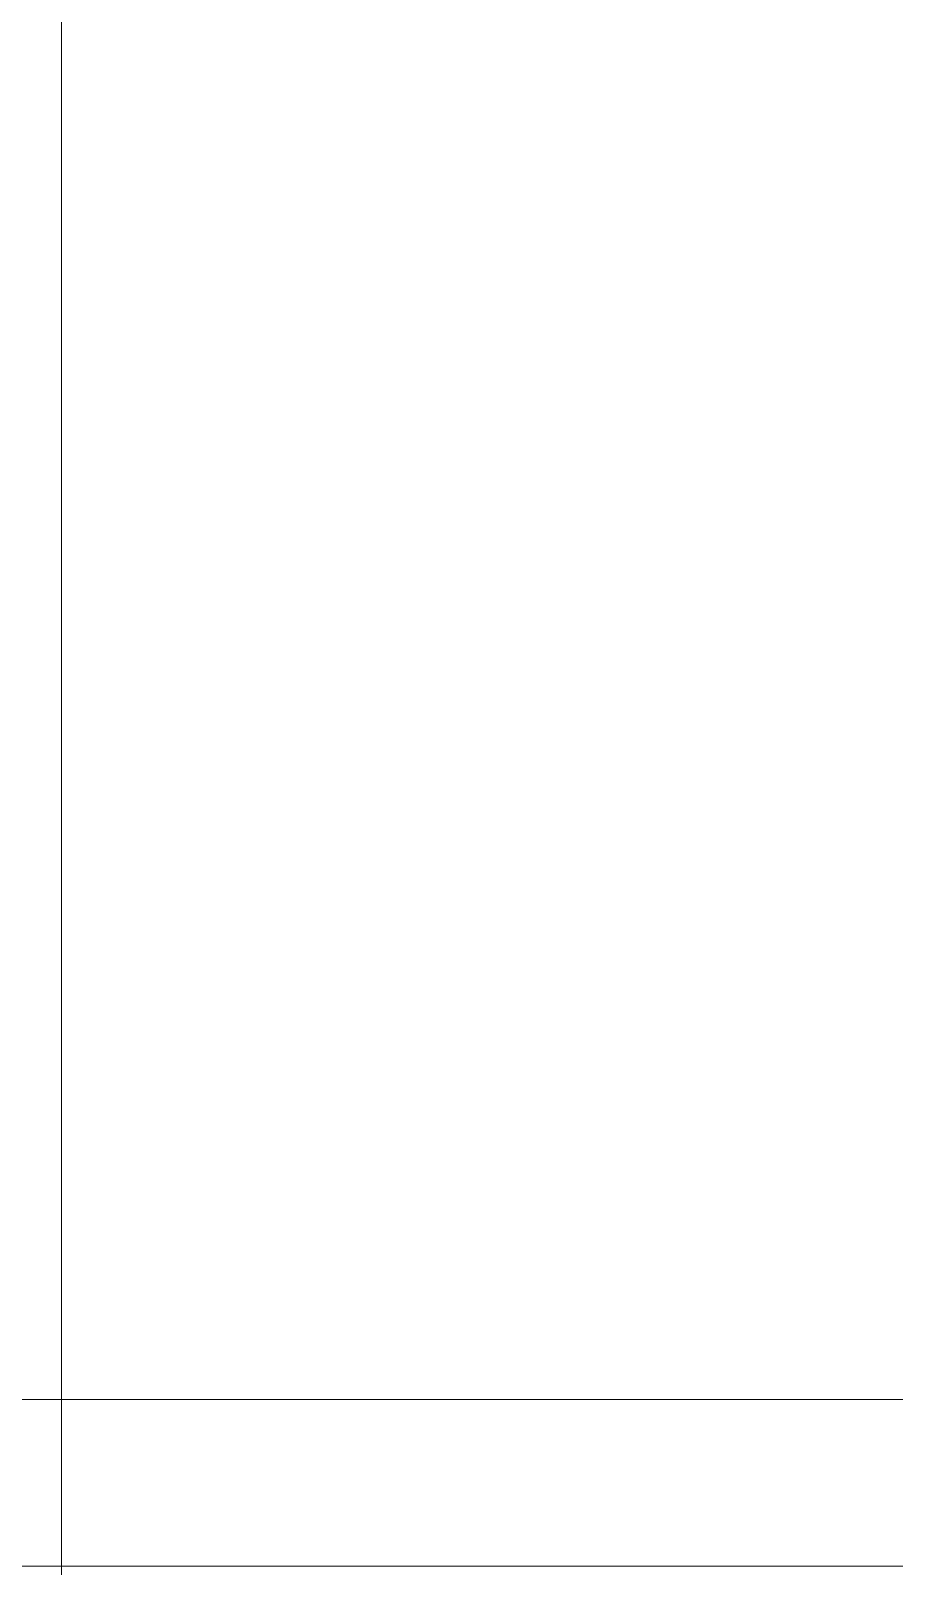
# Model space of a CAD drawing. Header units: millimetres. Extents: x -177800 to -26107, y -132450 to -18386.
# Drawn here: x -167791 to -167661.5, y -126417.4 to -126187.2 of the extents above; entities that cross this region are included whole.
import ezdxf

# ---------------------------------------------------------------- set-up
doc = ezdxf.new("R2010")
doc.units = ezdxf.units.MM
doc.layers.add('0-1', color=7, linetype='Continuous', lineweight=5)
for name, color, linetype, lineweight, true_color in [('A-_GENM----_M', 6, 'Continuous', 9, 0xff00ff), ('A-_WALL----_E', 6, 'Continuous', 9, 0xff00ff), ('A-_WALLPRTN_E-1', 6, 'Continuous', 18, 0xff00ff)]:
    doc.layers.add(name, color=color, linetype=linetype, lineweight=lineweight, true_color=true_color)

# ---------------------------------------------------------------- blocks, each defined once
blk = doc.blocks.new('1599_DB_A_BLK3_1STGD_R21_rvt-1-BLK 2 UPPER ROOF PLAN')
at = {"layer": 'A-_GENM----_M'}
for p, q in [((-167786.37, -124302.37), (-167786.37, -126392.37)), ((-167786.37, -126392.37), (-167536.37, -126392.37))]:
    blk.add_line(p, q, dxfattribs=at)
at = {"layer": 'A-_WALL----_E'}
blk.add_line((-165986.37, -126417.37), (-167811.37, -126417.37), dxfattribs=at)
at = {"layer": 'A-_WALLPRTN_E-1'}
for p, q in [((-167786.37, -127602.37), (-167786.37, -124302.37)), ((-165986.37, -126392.37), (-167811.37, -126392.37))]:
    blk.add_line(p, q, dxfattribs=at)

msp = doc.modelspace()

# ---------------------------------------------------------------- block references
at = {"layer": '0-1'}
msp.add_blockref('1599_DB_A_BLK3_1STGD_R21_rvt-1-BLK 2 UPPER ROOF PLAN', (0, 0), dxfattribs=at)

doc.saveas('drawing.dxf')
